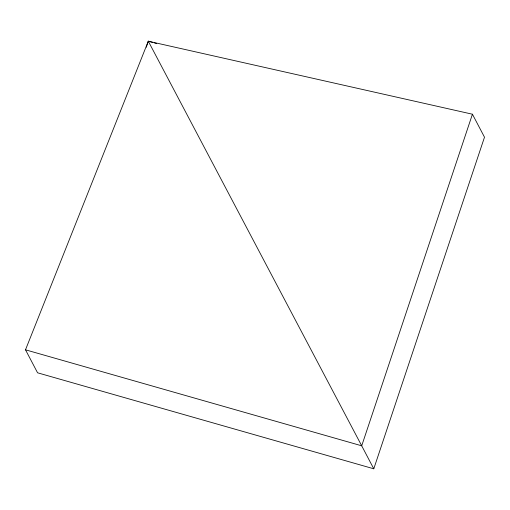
<?xml version="1.0" encoding="UTF-8"?>
<svg xmlns="http://www.w3.org/2000/svg" width="510" height="510" viewBox="0 0 510 510"><rect width="100%" height="100%" fill="white"/><g stroke="black" fill="none" stroke-linecap="round" stroke-linejoin="round"><path stroke-width="0.76" d="M146.274 47.245L148.289 41.202L472.432 114.214L484.5 137.203L373.779 468.798L37.568 372.797L25.5 349.809L148.289 41.202L152.885 42.515M472.432 114.214L361.711 445.81L373.779 468.798M154.415 42.955L156.717 43.605M25.5 349.809L361.711 445.81L148.289 41.202"/></g></svg>
